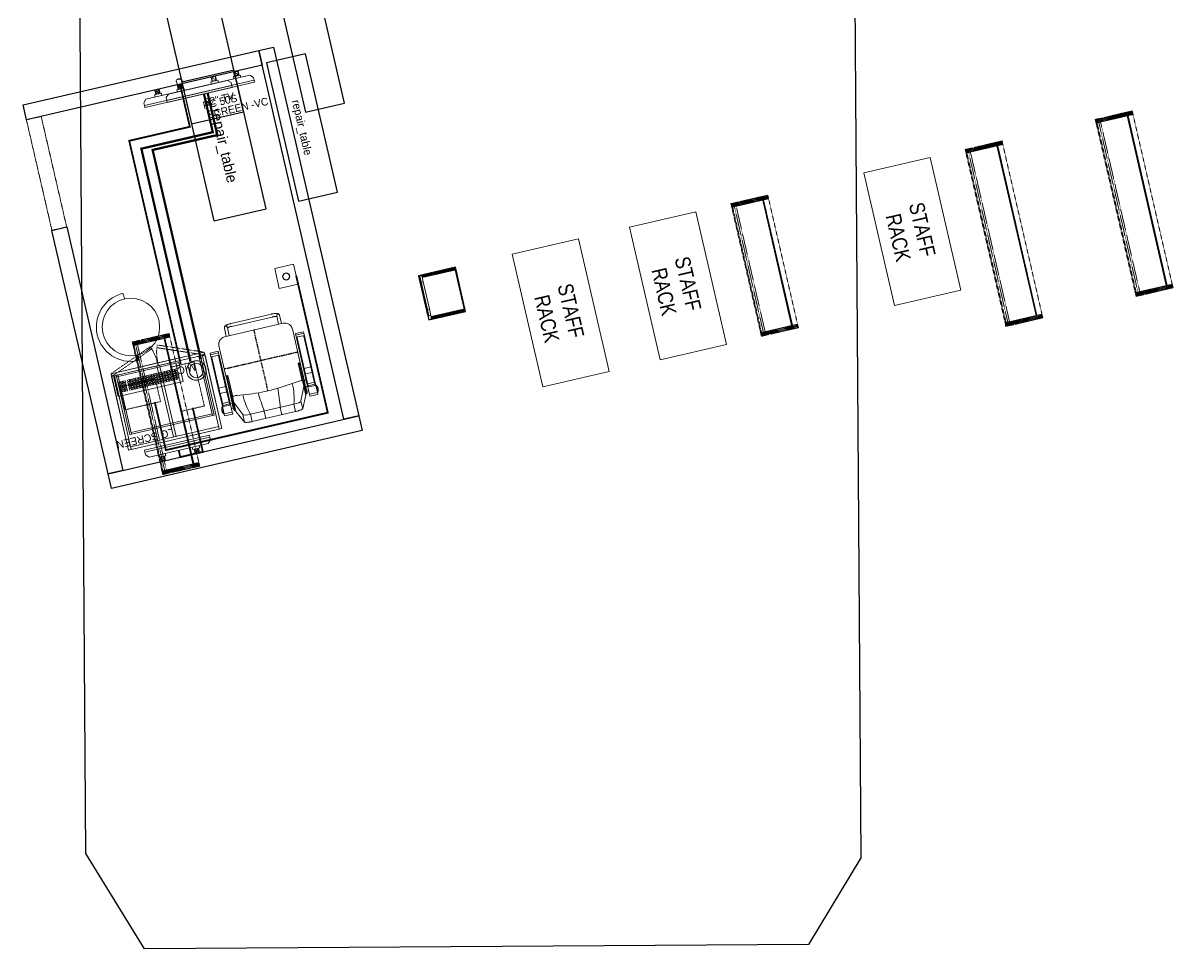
# Model space of a CAD drawing. Header units: metres. Extents: x -9294 to 239, y -6018 to 12194.
# Drawn here: x -7362 to 239, y -6018 to 99 of the extents above; entities that cross this region are included whole.
import ezdxf
from ezdxf.enums import TextEntityAlignment as Align

# ---------------------------------------------------------------- set-up
doc = ezdxf.new("R2010")
doc.units = ezdxf.units.M
for name, pattern in [('a_p6_plan_L18$0$HIDDEN', [0.375, 0.25, -0.125]), ('ACAD_ISO03W100', [30, 12, -18]), ('HIDDEN', [9.525, 6.35, -3.175])]:
    doc.linetypes.add(name, pattern=pattern)
for name, color, linetype in [('FixtureLabels', 2, 'Continuous'), ('Fixtures', 3, 'Continuous'), ('FloorPlan', 1, 'Continuous')]:
    doc.layers.add(name, color=color, linetype=linetype)
for name, color, linetype, lineweight in [('I-LK CURTAIN', 5, 'a_p6_plan_L18$0$HIDDEN', 9), ('I-LK EQPMT', 3, 'Continuous', 18), ('I-LK FF&E', 1, 'Continuous', 9), ('I-LK FURNITURE', 13, 'Continuous', 9), ('I-LK IT', 3, 'Continuous', 18), ('I-LK PARTITION', 21, 'Continuous', 25), ('I-LK TEXT', 31, 'Continuous', 5), ('LN-ELEVATION-1', 81, 'Continuous', 13), ('LN-ELEVATION-2', 103, 'Continuous', 20), ('LN-ELEVATION-3', 125, 'a_p6_plan_L18$0$HIDDEN', 18), ('LN-ELEVATION-4', 145, 'Continuous', 13), ('LN-HATCH', 251, 'Continuous', 0)]:
    doc.layers.add(name, color=color, linetype=linetype, lineweight=lineweight)
doc.styles.add('LK TXT', font='Arial Narrow.ttf')
pattern_1 = [(45, (4208834.247, 1706614.74), (-4.4901280605, 4.4901280605), [])]
pattern_2 = [(45, (4209134.247, 1706614.74), (-4.4901280605, 4.4901280605), [])]

# ---------------------------------------------------------------- blocks, each defined once
blk = doc.blocks.new('clinic screen')
at = {"layer": 'I-LK EQPMT', "ltscale": 12}
for p, q in [((-220, -19.4), (-200.6, 0)), ((200.6, 0), (-200.6, 0)), ((-138.5, 0), (-138.5, 15.5)), ((-138.5, 15.5), (-92, 15.5)), ((-92, 15.5), (-92, 0)), ((92, 15.5), (92, 0)), ((92, 15.5), (138.5, 15.5)), ((138.5, 0), (138.5, 15.5)), ((220, -19.4), (200.6, 0)), ((-220, -38.8), (-220, -19.4)), ((220, -38.8), (220, -19.4))]:
    blk.add_line(p, q, dxfattribs=at)
at = {"layer": 'I-LK EQPMT'}
for p, q in [((-103.1, 42.9), (-127.4, 18.6)), ((-127.4, 42.9), (-103.1, 18.6)), ((102.7, 42.9), (127, 18.6))]:
    blk.add_line(p, q, dxfattribs=at)
for points in [[(-130.4, 15.5), (-100.1, 15.5), (-100.1, 45.9), (-130.4, 45.9)], [(-127.4, 18.6), (-103.1, 18.6), (-103.1, 42.9), (-127.4, 42.9)], [(130, 15.5), (99.7, 15.5), (99.7, 45.9), (130, 45.9)], [(127, 18.6), (102.7, 18.6), (102.7, 42.9), (127, 42.9)]]:
    blk.add_lwpolyline(points, close=True, dxfattribs=at)
at = {"layer": 'I-LK EQPMT', "ltscale": 12}
blk.add_lwpolyline([(-220, -51.7), (-220, -38.8), (220, -38.8), (220, -51.7)], close=True, dxfattribs=at)
at = {"layer": 'I-LK EQPMT', "ltscale": 12, "insert": (5.2, -100.4), "char_height": 50, "attachment_point": 1}
blk.add_mtext_dynamic_manual_height_columns('LG SCREEN', width=466.48, gutter_width=12.5, heights=[0], dxfattribs=at)
blk = doc.blocks.new('a$c18799085')
at = {"layer": 'I-LK EQPMT'}
for p, q in [((116.9, 152.6), (92.6, 128.3)), ((92.6, 152.6), (116.9, 128.3)), ((627.7, 152.6), (652, 128.3))]:
    blk.add_line(p, q, dxfattribs=at)
at = {"layer": 'I-LK EQPMT', "ltscale": 12}
for p, q in [((0, 90.3), (19.4, 109.7)), ((0, 70.9), (0, 90.3)), ((725.6, 109.7), (19.4, 109.7)), ((81.5, 109.7), (81.5, 125.2)), ((81.5, 125.2), (128, 125.2)), ((128, 125.2), (128, 109.7)), ((617, 125.2), (617, 109.7)), ((617, 125.2), (663.5, 125.2)), ((663.5, 109.7), (663.5, 125.2)), ((745, 90.3), (725.6, 109.7)), ((745, 70.9), (745, 90.3))]:
    blk.add_line(p, q, dxfattribs=at)
at = {"layer": 'I-LK EQPMT'}
for points in [[(89.6, 125.2), (119.9, 125.2), (119.9, 155.6), (89.6, 155.6)], [(92.6, 128.3), (116.9, 128.3), (116.9, 152.6), (92.6, 152.6)], [(655, 125.2), (624.7, 125.2), (624.7, 155.6), (655, 155.6)], [(652, 128.3), (627.7, 128.3), (627.7, 152.6), (652, 152.6)]]:
    blk.add_lwpolyline(points, close=True, dxfattribs=at)
at = {"layer": 'I-LK EQPMT', "ltscale": 12}
blk.add_lwpolyline([(0, 58), (0, 70.9), (745, 70.9), (745, 58)], close=True, dxfattribs=at)
at = {"layer": 'I-LK TEXT', "color": 0, "ltscale": 2, "insert": (391.2, 25.6), "char_height": 50, "attachment_point": 1}
blk.add_mtext_dynamic_manual_height_columns('32" TV SCREEN -VC', width=466.48, gutter_width=12.5, heights=[0], dxfattribs=at)
blk = doc.blocks.new('clinic pc50s')
at = {"layer": 'I-LK EQPMT'}
for p, q in [((124.9, 168.9), (100.6, 144.6)), ((100.6, 168.9), (124.9, 144.6)), ((330.7, 168.9), (355, 144.6))]:
    blk.add_line(p, q, dxfattribs=at)
at = {"layer": 'I-LK EQPMT', "ltscale": 12}
for p, q in [((8, 106.6), (27.5, 126)), ((8, 87.2), (8, 106.6)), ((428.6, 126), (27.5, 126)), ((89.5, 126), (89.5, 141.6)), ((89.5, 141.6), (136.1, 141.6)), ((136.1, 141.6), (136.1, 126)), ((320, 141.6), (320, 126)), ((320, 141.6), (366.6, 141.6)), ((366.6, 126), (366.6, 141.6)), ((448, 106.6), (428.6, 126)), ((448, 87.2), (448, 106.6))]:
    blk.add_line(p, q, dxfattribs=at)
at = {"layer": 'I-LK EQPMT'}
for points in [[(97.6, 141.6), (128, 141.6), (128, 171.9), (97.6, 171.9)], [(100.6, 144.6), (124.9, 144.6), (124.9, 168.9), (100.6, 168.9)], [(358.1, 141.6), (327.7, 141.6), (327.7, 171.9), (358.1, 171.9)], [(355, 144.6), (330.7, 144.6), (330.7, 168.9), (355, 168.9)]]:
    blk.add_lwpolyline(points, close=True, dxfattribs=at)
at = {"layer": 'I-LK EQPMT', "ltscale": 12}
blk.add_lwpolyline([(8, 74.3), (8, 87.2), (448, 87.2), (448, 74.3)], close=True, dxfattribs=at)
at = {"layer": 'I-LK EQPMT', "ltscale": 12, "insert": (233.2, 25.6), "char_height": 50, "attachment_point": 1}
blk.add_mtext_dynamic_manual_height_columns('PC 50S', width=466.48, gutter_width=12.5, heights=[0], dxfattribs=at)
blk = doc.blocks.new('*u12')
at = {"layer": 'I-LK EQPMT', "ltscale": 12}
blk.add_lwpolyline([(6, 4.9), (-6, 4.9), (-6, -4.9), (6, -4.9)], close=True, dxfattribs=at)
blk = doc.blocks.new('*u13')
at = {"color": 0, "linetype": 'ByBlock', "lineweight": -2, "transparency": 16777216}
for p in [(0, 0), (18, 0), (35.9, 0), (53.9, 0), (71.8, 0), (89.8, 0), (107.8, 0), (125.7, 0), (143.7, 0), (161.6, 0), (179.6, 0), (197.6, 0), (215.5, 0), (233.5, 0), (251.4, 0), (269.4, 0), (287.4, 0), (305.3, 0), (323.3, 0), (0, -14.7), (0, -29.5), (0, -44.2), (0, -59), (18, -14.7), (18, -29.5), (18, -44.2), (18, -59), (35.9, -14.7), (35.9, -29.5), (35.9, -44.2), (35.9, -59), (53.9, -14.7), (53.9, -29.5), (53.9, -44.2), (53.9, -59), (71.8, -14.7), (71.8, -29.5), (71.8, -44.2), (71.8, -59), (89.8, -14.7), (89.8, -29.5), (89.8, -44.2), (89.8, -59), (107.8, -14.7), (107.8, -29.5), (107.8, -44.2), (107.8, -59), (125.7, -14.7), (125.7, -29.5), (125.7, -44.2), (125.7, -59), (143.7, -14.7), (143.7, -29.5), (143.7, -44.2), (143.7, -59), (161.6, -14.7), (161.6, -29.5), (161.6, -44.2), (161.6, -59), (179.6, -14.7), (179.6, -29.5), (179.6, -44.2), (179.6, -59), (197.6, -14.7), (197.6, -29.5), (197.6, -44.2), (197.6, -59), (215.5, -14.7), (215.5, -29.5), (215.5, -44.2), (215.5, -59), (233.5, -14.7), (233.5, -29.5), (233.5, -44.2), (233.5, -59), (251.4, -14.7), (251.4, -29.5), (251.4, -44.2), (251.4, -59), (269.4, -14.7), (269.4, -29.5), (269.4, -44.2), (269.4, -59), (287.4, -14.7), (287.4, -29.5), (287.4, -44.2), (287.4, -59), (305.3, -14.7), (305.3, -29.5), (305.3, -44.2), (305.3, -59), (323.3, -14.7), (323.3, -29.5), (323.3, -44.2), (323.3, -59)]:
    blk.add_blockref('*U12', p, dxfattribs=at)
blk = doc.blocks.new('*u10')
at = {"layer": 'I-LK EQPMT', "ltscale": 12}
blk.add_lwpolyline([(6, 4.9), (-6, 4.9), (-6, -4.9), (6, -4.9)], close=True, dxfattribs=at)
blk = doc.blocks.new('*u11')
at = {"color": 0, "linetype": 'ByBlock', "lineweight": -2, "transparency": 16777216}
for p in [(0, 0), (18, 0), (35.9, 0), (0, -14.7), (0, -29.5), (0, -44.2), (0, -59), (18, -14.7), (18, -29.5), (18, -44.2), (18, -59), (35.9, -14.7), (35.9, -29.5), (35.9, -44.2), (35.9, -59)]:
    blk.add_blockref('*U10', p, dxfattribs=at)
blk = doc.blocks.new('it keyboard')
at = {"ltscale": 12}
blk.add_lwpolyline([(8, 0), (8, 129.1), (448, 129.1), (448, 0)], close=True, dxfattribs=at)
for name, p in [('*U13', (35.2, 101.6)), ('*U11', (386.6, 101.6))]:
    blk.add_blockref(name, p)
blk = doc.blocks.new('it mic')
at = {"layer": 'I-LK EQPMT', "ltscale": 12}
for radius in [64.5, 47.4]:
    blk.add_circle((234.5, 64.5), radius, dxfattribs=at)
at = {"layer": 'I-LK EQPMT', "ltscale": 12, "insert": (233.2, 64.5), "char_height": 50, "attachment_point": 1}
blk.add_mtext_dynamic_manual_height_columns('MIC', width=466.48, gutter_width=12.5, heights=[0], dxfattribs=at)
blk = doc.blocks.new('clinic chair')
at = {"layer": 'Defpoints', "linetype": 'HIDDEN'}
for p, q in [((0, 205.7), (0, -205.7)), ((-249, 0), (249, 0))]:
    blk.add_line(p, q, dxfattribs=at)
at = {"layer": 'I-LK FURNITURE'}
for points in [[(-147.2, 331.1), (-147.2, 380.6), (-151.5, 380.5), (-155.9, 380.4), (-160.1, 380.3), (-164.3, 380.1), (-168.3, 379.8), (-172.2, 379.4), (-175.9, 379), (-179.3, 378.5), (-182.5, 378), (-185.5, 377.5), (-188.1, 376.9), (-190.5, 376.2), (-192.5, 375.6), (-194.2, 374.9), (-195.5, 374.1), (-196.4, 373.4), (-197, 372.7), (-197, 322.4)], [(-147.2, 380.6), (147.2, 380.6)], [(-54.8, 331.1), (-54.8, 380.6)], [(54.8, 331.1), (54.8, 380.6)], [(197, 322.4), (197, 372.7), (196.5, 373.4), (195.5, 374.1), (194.2, 374.9), (192.5, 375.6), (190.5, 376.2), (188.2, 376.9), (185.5, 377.5), (182.6, 378), (179.4, 378.5), (175.9, 379), (172.2, 379.4), (168.4, 379.8), (164.3, 380.1), (160.2, 380.3), (155.9, 380.4), (151.6, 380.5), (147.2, 380.6), (147.2, 331.1)], [(-237.8, 231.2), (-197, 322.4)], [(147.2, 331.1), (-147.2, 331.1)], [(197, 322.4), (237.8, 231.2)], [(197, 321.2), (197, 321.7), (197, 321.9)], [(-316.5, 290.7), (-318.5, 290.7), (-318.8, 290.3), (-319.1, 289.9), (-319.3, 289.4), (-319.9, 288.6), (-320.1, 288.1), (-320.4, 287.7), (-320.9, 286.8), (-321.2, 286.4), (-321.4, 285.9), (-321.6, 285.5), (-321.8, 285), (-322.3, 284.1), (-322.5, 283.6), (-322.7, 283.2), (-322.9, 282.7), (-323.1, 282.2), (-323.3, 281.8), (-323.5, 281.3), (-323.8, 280.4), (-324, 279.9), (-324.1, 279.4), (-324.5, 278.4), (-324.6, 277.9), (-324.7, 277.5), (-324.9, 277), (-325, 276.5), (-325.2, 275.5), (-325.5, 274.5), (-325.6, 274), (-325.7, 273.5), (-325.9, 272), (-326.1, 270.5), (-326.1, 270), (-326.2, 269.5), (-326.2, 269), (-326.3, 268.5), (-326.3, 268), (-326.3, 267.5), (-326.3, 267), (-326.3, 266.5), (-326.4, 266), (-326.4, 265.4), (-326.3, 264.9), (-326.3, 264.4), (-326.3, 263.9), (-326.3, 262.9), (-326.2, 262.4), (-326.2, 261.9), (-326.1, 261.4), (-326.1, 260.9), (-325.9, 259.4), (-325.8, 258.9), (-325.7, 258.4), (-325.7, 257.9), (-325.6, 257.4), (-325.5, 256.9), (-325.4, 256.4), (-325.2, 255.9), (-325, 254.9), (-324.9, 254.4), (-324.7, 253.9), (-324.6, 253.4), (-324.5, 253), (-324, 251.5), (-323.8, 251), (-323.6, 250.5), (-323.5, 250.1), (-323.3, 249.6), (-323.1, 249.1), (-322.9, 248.7), (-322.7, 248.2), (-322.5, 247.7), (-322.3, 247.3), (-321.8, 246.4), (-321.6, 245.9), (-321.4, 245.5), (-321.2, 245), (-320.7, 244.1), (-320.4, 243.7), (-320.1, 243.2), (-319.9, 242.8), (-319.3, 242), (-319.1, 241.5), (-318.8, 241.1), (-318.5, 240.7), (-316.5, 240.7)], [(-318.5, 240.7), (-318.5, 290.7)], [(-261.5, 290.2), (-261.5, 303.2), (-316.5, 303.2), (-316.5, 290.2), (-261.5, 290.2), (-261.5, 187)], [(-316.5, 290.2), (-316.5, 187)], [(-266.5, 187), (-266.5, 241.7), (-311.5, 241.7), (-311.5, 187)], [(-266.5, 233.8), (-311.5, 233.8)], [(-248.5, 265.7), (-249.5, 266.7), (-261.5, 266.7)], [(-261.5, 234.7), (-249.5, 234.7), (-248.5, 235.7)], [(-249.5, 234.7), (-249.5, 266.7)], [(-238, 277.2), (-242, 277.2), (-242, 283.1), (-242.2, 283.1), (-242.6, 283.1), (-242.8, 283), (-243, 283), (-243.1, 283), (-243.3, 283), (-243.5, 282.9), (-243.7, 282.9), (-244.1, 282.8), (-244.2, 282.7), (-244.4, 282.6), (-244.8, 282.5), (-244.9, 282.4), (-245.1, 282.3), (-245.3, 282.2), (-245.6, 282), (-245.8, 281.9), (-245.9, 281.8), (-246.1, 281.7), (-246.2, 281.5), (-246.4, 281.4), (-246.5, 281.3), (-246.6, 281.2), (-246.8, 281), (-246.9, 280.9), (-247, 280.7), (-247.1, 280.6), (-247.4, 280.3), (-247.5, 280.1), (-247.6, 280), (-247.7, 279.8), (-247.8, 279.6), (-247.9, 279.3), (-248.1, 278.9), (-248.2, 278.6), (-248.3, 278.4), (-248.3, 278.2), (-248.4, 278), (-248.4, 277.8), (-248.4, 277.6), (-248.4, 277.4), (-248.5, 277.3), (-248.5, 277.1), (-248.5, 276.9), (-248.5, 276.7)], [(-242.5, 257.7), (-242.5, 276.7), (-248.5, 276.7), (-248.5, 257.7)], [(-248.5, 215.4), (-248.5, 209.6), (-242.5, 209.6), (-242.5, 215.4), (-248.5, 215.4), (-248.5, 235.9)], [(-242.5, 249.3), (-242.5, 249.4), (-242.4, 249.6), (-242.2, 249.6), (-242, 249.6), (-242, 277.2), (-242.1, 277.2), (-242.1, 277.2), (-242.2, 277.1), (-242.2, 277.1), (-242.3, 277.1), (-242.3, 277), (-242.4, 277), (-242.4, 277), (-242.5, 276.9), (-242.5, 276.8), (-242.5, 276.8), (-242.5, 276.7), (-242.5, 276.7)], [(-238, 201.8), (-238.2, 201.6), (-238.4, 201.5), (-238.6, 201.3), (-238.8, 201.1), (-238.9, 200.9), (-239.1, 200.8), (-239.3, 200.6), (-239.5, 200.4), (-239.7, 200.2), (-239.8, 200), (-240, 199.8), (-240.2, 199.6), (-240.3, 199.4), (-240.5, 199.2), (-240.6, 199), (-240.9, 198.6), (-241.1, 198.1), (-241.2, 197.9), (-241.4, 197.7), (-241.5, 197.4), (-241.6, 197.2), (-241.7, 197), (-241.8, 196.7), (-241.9, 196.5), (-241.9, 196.2), (-242, 196), (-242.1, 195.8), (-242.2, 195.5), (-242.2, 195.3), (-242.3, 195), (-242.3, 194.8), (-242.4, 194.5), (-242.4, 194), (-242.5, 193.7), (-242.5, 193.2), (-242.5, 232.1), (-242.2, 236.1), (-241.2, 240.1), (-239.5, 243.8), (-238, 246)], [(-242.5, 235.9), (-242.5, 215.4)], [(-238, 283.1), (-242, 283.1)], [(-242, 249.6), (-240.7, 249.6), (-239.3, 249.6), (-238, 249.5)], [(-238, 230.2), (-238, 230.4), (-238, 290.9), (-238, 291), (-238, 291.1), (-237.9, 291.2), (-237.9, 291.3), (-237.9, 291.4), (-237.9, 291.5), (-237.8, 291.6), (-237.8, 291.7)], [(238, 246.1), (238.5, 245.4), (240.2, 242.4), (241.5, 239.1), (242.2, 235.6), (242.5, 232.1), (242.5, 193.2), (242.5, 84), (242.2, 81.9), (241.2, 79.8), (239.7, 77.4), (237.7, 75), (236, 73.4), (236, 73.4), (236.4, 73.5), (238.1, 74), (240.7, 74.9), (242.8, 75.7), (244.4, 76.5), (245.5, 77.3), (245.3, 77.5), (245.1, 77.6), (244.8, 77.9), (244.5, 78.3), (244.4, 78.5), (244.2, 78.7), (244.1, 78.8), (243.9, 79.2), (243.8, 79.4), (243.6, 79.6), (243.5, 79.8), (243.4, 80), (243.3, 80.2), (243.2, 80.4), (243.1, 80.7), (243.1, 80.9), (243, 81.1), (242.9, 81.3), (242.8, 81.7), (242.7, 82), (242.7, 82.2), (242.6, 82.4), (242.6, 82.6), (242.6, 82.9), (242.5, 83.1), (242.5, 83.5), (242.5, 83.8), (242.5, 84)], [(238, 230.2), (238, 230.4), (238, 290.9), (238, 291), (238, 291.1), (238, 291.2), (238, 291.3), (237.9, 291.4), (237.9, 291.5), (237.9, 291.6), (237.8, 291.7)], [(248.5, 276.7), (248.5, 277.3), (248.4, 277.4), (248.4, 277.6), (248.4, 277.8), (248.4, 278), (248.3, 278.2), (248.1, 278.7), (248.1, 278.9), (247.9, 279.3), (247.9, 279.4), (247.8, 279.6), (247.7, 279.8), (247.6, 280), (247.5, 280.1), (247.4, 280.3), (247.1, 280.6), (247, 280.7), (246.9, 280.9), (246.8, 281), (246.6, 281.2), (246.5, 281.3), (246.1, 281.7), (245.9, 281.8), (245.8, 281.9), (245.6, 282), (245.3, 282.2), (245.1, 282.3), (244.9, 282.4), (244.8, 282.5), (244.4, 282.6), (244.2, 282.7), (244.1, 282.8), (243.9, 282.8), (243.7, 282.9), (243.5, 282.9), (243.3, 283), (243.1, 283), (242.9, 283), (242.8, 283), (242.6, 283.1), (242.2, 283.1), (242, 283.1), (242, 277.2), (238, 277.2)], [(242, 283.1), (238, 283.1)], [(238, 249.5), (239.3, 249.6), (242, 249.6)], [(242.5, 249.3), (242.4, 249.5), (242.4, 249.5), (242.4, 249.5), (242.4, 249.5), (242.2, 249.6), (242, 249.6), (242, 277.2), (242.1, 277.2), (242.1, 277.2), (242.2, 277.1), (242.2, 277.1), (242.3, 277.1), (242.3, 277), (242.4, 277), (242.4, 277), (242.5, 276.9), (242.5, 276.8), (242.5, 276.8), (242.5, 276.7), (242.5, 276.7)], [(242.5, 257.7), (242.5, 276.7), (248.5, 276.7), (248.5, 257.7)], [(242.5, 214.3), (242.5, 209.8), (248.5, 209.8), (248.5, 214.3), (242.5, 214.3), (242.5, 235.9)], [(261.5, 266.9), (249.5, 266.9), (248.5, 265.9)], [(248.5, 235.9), (249.5, 234.9), (261.5, 234.9)], [(248.5, 214.3), (248.5, 235.9)], [(249.5, 266.9), (249.5, 234.9)], [(316.5, 290.4), (316.5, 303.4), (261.5, 303.4), (261.5, 290.4), (316.5, 290.4), (316.5, 187.2)], [(261.5, 290.4), (261.5, 187.2)], [(311.5, 187.2), (311.5, 241.8), (266.5, 241.8), (266.5, 187.2)], [(311.5, 234), (266.5, 234)], [(316.5, 240.9), (318.5, 240.9), (318.8, 241.3), (319.1, 241.7), (319.6, 242.6), (320.1, 243.4), (320.7, 244.3), (320.9, 244.8), (321.2, 245.2), (321.4, 245.6), (321.6, 246.1), (321.8, 246.5), (322.1, 247), (322.3, 247.5), (322.5, 247.9), (322.7, 248.4), (322.9, 248.9), (323.1, 249.3), (323.3, 249.8), (323.5, 250.3), (323.8, 251.2), (324, 251.7), (324.1, 252.2), (324.5, 253.1), (324.6, 253.6), (324.9, 254.6), (325, 255.1), (325.2, 256.1), (325.4, 256.6), (325.5, 257.1), (325.6, 257.6), (325.7, 258.1), (325.7, 258.6), (325.8, 259.1), (326, 260.1), (326.1, 261.1), (326.1, 261.6), (326.2, 262.1), (326.3, 263.1), (326.3, 263.6), (326.3, 264.1), (326.3, 264.6), (326.3, 265.1), (326.4, 265.6), (326.4, 266.1), (326.3, 266.6), (326.3, 267.1), (326.3, 267.7), (326.3, 268.2), (326.3, 268.7), (326.2, 269.7), (326.1, 270.2), (326.1, 270.7), (326, 271.7), (325.8, 272.7), (325.7, 273.2), (325.7, 273.7), (325.5, 274.7), (325.4, 275.2), (325.2, 275.7), (325, 276.7), (324.9, 277.2), (324.7, 277.6), (324.6, 278.1), (324.5, 278.6), (324.1, 279.6), (324, 280.1), (323.8, 280.6), (323.5, 281.5), (323.3, 282), (322.9, 282.9), (322.7, 283.4), (322.3, 284.3), (321.8, 285.2), (321.6, 285.7), (321.4, 286.1), (321.2, 286.6), (320.9, 287), (320.7, 287.5), (320.1, 288.3), (319.9, 288.8), (319.6, 289.2), (319.3, 289.6), (319.1, 290), (318.8, 290.5), (318.5, 290.9), (316.5, 290.9)], [(318.5, 290.9), (318.5, 240.9)], [(-316.5, 155.2), (-316.5, 187), (-311.5, 187), (-311.5, 155.2)], [(-316.5, -111.8), (-316.5, 155.2), (-311.5, 155.2), (-311.5, -91.8), (-311.5, -92), (-311.5, -92.1), (-311.5, -92.3), (-311.5, -92.5), (-311.4, -92.7), (-311.4, -93), (-311.3, -93.2), (-311.3, -93.3), (-311.2, -93.6), (-311.1, -93.8), (-311, -93.9), (-310.9, -94.1), (-310.9, -94.3), (-310.6, -94.7), (-310.5, -94.8), (-310.4, -95), (-310.3, -95.1), (-310.1, -95.2), (-309.9, -95.5), (-309.8, -95.6), (-309.7, -95.7), (-309.2, -96), (-309.1, -96.1), (-309, -96.2), (-308.8, -96.2), (-308.5, -96.4), (-308.2, -96.5), (-308, -96.6), (-307.7, -96.7), (-307.5, -96.7), (-307.3, -96.7), (-307.2, -96.8), (-307, -96.8), (-306.8, -96.8), (-306.7, -96.8), (-306.5, -96.8), (-271.5, -96.8), (-271.3, -96.8), (-271.2, -96.8), (-271, -96.8), (-270.8, -96.8), (-270.5, -96.7), (-270.3, -96.7), (-270, -96.6), (-269.8, -96.5), (-269.7, -96.5), (-269.5, -96.4), (-269.2, -96.2), (-269.1, -96.2), (-268.9, -96.1), (-268.8, -96), (-268.6, -95.9), (-268.3, -95.7), (-268.2, -95.6), (-268.1, -95.5), (-267.8, -95.2), (-267.7, -95.1), (-267.6, -95), (-267.5, -94.8), (-267.4, -94.7), (-267.3, -94.5), (-267.2, -94.4), (-267.1, -94.1), (-267, -93.9), (-266.9, -93.6), (-266.8, -93.5), (-266.7, -93.3), (-266.7, -93.2), (-266.6, -93), (-266.6, -92.7), (-266.5, -92.5), (-266.5, -92.3), (-266.5, -92), (-266.5, -91.8), (-266.5, 155.2), (-261.5, 155.2), (-261.5, -111.8)], [(-266.5, 219.8), (-311.5, 219.8)], [(-266.5, 152.7), (-311.5, 152.7)], [(-266.5, 155.2), (-266.5, 187), (-261.5, 187), (-261.5, 155.2)], [(-248.5, 209.6), (-248.5, 149.4)], [(-242.5, 222.6), (-242.4, 223), (-242.4, 223.1), (-242.4, 223.1), (-242.4, 223.1), (-242.2, 223.4), (-242, 223.6)], [(-242.5, 209.6), (-242.5, 149.4)], [(-236, 193.5), (-236.5, 193.5), (-237.1, 193.5), (-238.2, 193.5), (-238.7, 193.5), (-239.2, 193.5), (-239.8, 193.4), (-240.3, 193.4), (-241.4, 193.3), (-242, 193.3), (-242.5, 193.2), (-242.5, 59), (-242.2, 57), (-241.2, 54.8), (-239.8, 52.5), (-237.7, 50), (-236, 48.4), (-236, 193.4)], [(-238, 199.5), (-238, 199.4), (-238, 199.1), (-238, 198.6), (-237.9, 198.4), (-237.9, 197.9), (-237.8, 197.7), (-237.7, 197.2), (-237.7, 197), (-237.6, 196.7), (-237.6, 196.5), (-237.5, 196.3), (-237.4, 196), (-237.3, 195.8), (-237.2, 195.6), (-237.1, 195.4), (-237, 195.1), (-236.9, 194.9), (-236.8, 194.7), (-236.5, 194.1), (-236.3, 193.9), (-236.2, 193.7), (-236.1, 193.5), (-235.8, 193.1), (-235.5, 192.7), (-235.3, 192.6), (-235.1, 192.4), (-235, 192.2), (-234.8, 192), (-234.6, 191.9), (-234.2, 191.6), (-233.9, 191.3), (-233.5, 191), (-233.3, 190.9), (-233, 190.7), (-232.6, 190.5), (-232.4, 190.4), (-232, 190.2), (-231.7, 190.1), (-231.5, 190), (-231.1, 189.8), (-230.8, 189.8), (-230.6, 189.7), (-230.4, 189.7), (-230.1, 189.6), (-229.9, 189.5), (-229.7, 189.5), (-229.4, 189.5), (-228.9, 189.4), (-228.7, 189.4), (-228.5, 189.4), (-228.2, 189.4), (-228, 189.4), (-214.9, 189.4)], [(-214.9, 189.4), (-208.1, 190.4), (-187.4, 193.3), (-166.6, 195.9), (-145.8, 198.2), (-125, 200.2), (-104.2, 201.9), (-83.3, 203.3), (-62.4, 204.4), (-41.5, 205.2), (-20.6, 205.7), (0.3, 205.8), (21.2, 205.6), (42.1, 205.2), (63, 204.4), (83.9, 203.3), (104.8, 201.9), (125.6, 200.2), (146.5, 198.2), (167.2, 195.8), (188, 193.2), (208.7, 190.3), (214.9, 189.4)], [(214.9, 189.4), (228, 189.4), (228.3, 189.4), (228.5, 189.4), (228.7, 189.4), (229, 189.4), (229.5, 189.5), (229.7, 189.5), (229.9, 189.5), (230.6, 189.7), (230.9, 189.8), (231.1, 189.8), (231.3, 189.9), (231.6, 190), (231.8, 190.1), (232, 190.2), (232.2, 190.3), (232.4, 190.4), (232.7, 190.5), (233.1, 190.7), (233.3, 190.9), (233.5, 191), (233.9, 191.3), (234.3, 191.6), (234.6, 191.9), (234.8, 192), (235, 192.2), (235.2, 192.4), (235.3, 192.6), (235.5, 192.7), (235.8, 193.1), (236.1, 193.5), (236.4, 193.9), (236.5, 194.1), (236.6, 194.3), (236.9, 194.7), (237, 194.9), (237.1, 195.1), (237.2, 195.4), (237.3, 195.6), (237.4, 195.8), (237.5, 196), (237.5, 196.3), (237.6, 196.5), (237.7, 196.7), (237.8, 197.4), (237.9, 197.7), (237.9, 197.9), (238, 198.4), (238, 198.6), (238, 198.9), (238, 199.1), (238, 199.4), (238, 199.5)], [(242, 223.7), (242.2, 223.4), (242.4, 223.2), (242.5, 223), (242.5, 222.7)], [(242.5, 149.5), (242.5, 209.8)], [(248.5, 149.5), (248.5, 209.8)], [(261.5, 194), (248.5, 194)], [(261.5, 155.4), (261.5, 187.2), (266.5, 187.2), (266.5, 155.4)], [(316.5, 155.4), (316.5, -111.6), (261.5, -111.6), (261.5, -121.6), (316.5, -121.6), (316.5, -111.6)], [(261.5, -111.6), (261.5, 155.4), (266.5, 155.4), (266.5, -91.6), (266.5, -91.8), (266.5, -91.9), (266.5, -92.1), (266.5, -92.3), (266.6, -92.5), (266.6, -92.6), (266.6, -92.8), (266.7, -93.1), (266.8, -93.3), (266.8, -93.4), (266.9, -93.6), (267, -93.8), (267.1, -93.9), (267.1, -94.1), (267.2, -94.2), (267.3, -94.4), (267.4, -94.5), (267.5, -94.6), (267.6, -94.8), (267.7, -94.9), (267.8, -95), (268.1, -95.3), (268.2, -95.4), (268.3, -95.5), (268.6, -95.7), (268.8, -95.8), (268.9, -95.9), (269, -96), (269.4, -96.1), (269.8, -96.3), (270, -96.4), (270.3, -96.5), (270.5, -96.5), (270.6, -96.5), (270.8, -96.6), (271, -96.6), (271.2, -96.6), (271.5, -96.6), (306.5, -96.6), (306.7, -96.6), (306.8, -96.6), (307, -96.6), (307.2, -96.6), (307.3, -96.5), (307.5, -96.5), (307.7, -96.5), (308, -96.4), (308.2, -96.3), (308.3, -96.3), (308.6, -96.1), (308.8, -96), (308.9, -96), (309.1, -95.9), (309.2, -95.8), (309.4, -95.7), (309.7, -95.5), (309.8, -95.4), (309.9, -95.3), (310.1, -95), (310.3, -94.9), (310.4, -94.8), (310.6, -94.5), (310.7, -94.4), (310.8, -94.2), (310.9, -94.1), (310.9, -93.9), (311, -93.8), (311.1, -93.4), (311.2, -93.3), (311.3, -93.1), (311.4, -92.8), (311.4, -92.6), (311.4, -92.5), (311.5, -92.3), (311.5, -92.1), (311.5, -91.9), (311.5, -91.8), (311.5, -91.6), (311.5, 155.4)], [(311.5, 220), (266.5, 220)], [(311.5, 152.9), (266.5, 152.9)], [(-266.5, 115.3), (-311.5, 115.3)], [(-248.5, 50.7), (-248.5, 52.8), (-248.5, 149.4), (-242.5, 149.4), (-242.5, 61.3)], [(248.5, 75.6), (248.5, 149.5), (242.5, 149.5), (242.5, 83.8)], [(246.5, 78.1), (246.2, 77.9), (245.5, 77.3)], [(311.5, 115.5), (266.5, 115.5)], [(-249, -155.7), (-249, 48.3), (-249, 48.5), (-249, 48.6), (-249, 48.8), (-249, 49), (-248.9, 49.2), (-248.9, 49.4), (-248.9, 49.6), (-248.8, 49.8), (-248.8, 49.9), (-248.7, 50.1), (-248.6, 50.5), (-248.4, 50.8), (-248.4, 51), (-248.3, 51.1), (-248.2, 51.3), (-248, 51.6), (-247.9, 51.8), (-247.8, 51.9), (-247.6, 52.1), (-247.5, 52.2), (-247.3, 52.5), (-247.1, 52.6), (-247, 52.7), (-246.9, 52.9), (-246.7, 53), (-246.6, 53.1), (-246.3, 52.9), (-245.5, 52.3)], [(-248.5, 52.8), (-246.9, 52.8)], [(-246.6, 53.1), (-246.2, 53.4), (-245.8, 53.7), (-245.5, 54), (-245.1, 54.4), (-245, 54.6), (-244.7, 54.9), (-244.5, 55.1), (-244.4, 55.3), (-244.2, 55.5), (-244.1, 55.7), (-244, 55.9), (-243.9, 56.1), (-243.6, 56.5), (-243.5, 56.8), (-243.4, 57), (-243.3, 57.2), (-243.2, 57.4), (-243.1, 57.9), (-242.9, 58.3), (-242.8, 58.8), (-242.7, 59), (-242.7, 59.2), (-242.6, 59.5), (-242.6, 59.7), (-242.6, 59.9), (-242.5, 60.2), (-242.5, 60.7), (-242.5, 60.9), (-242.5, 61.1)], [(248.5, 75.7), (248.7, 75.2), (248.7, 75), (248.8, 74.8), (248.8, 74.7), (248.9, 74.5), (249, 74), (249, 73.8), (249, 73.5), (249, 73.3), (249, -155.7)], [(-249, -155.7), (-249, -156.3), (-249, -156.8), (-249, -157.3), (-249, -157.9), (-248.9, -158.4), (-248.9, -159.5), (-248.8, -160), (-248.7, -161.1), (-248.7, -161.6), (-248.6, -162.1), (-248.5, -162.7), (-248.4, -163.7), (-248.3, -164.2), (-248.1, -165.3), (-248, -165.8), (-247.9, -166.3), (-247.7, -166.9), (-247.6, -167.4), (-247.5, -167.9), (-247.2, -168.9), (-246.9, -170), (-246.8, -170.5), (-246.4, -171.5), (-246.3, -172), (-246.1, -172.5), (-245.9, -173), (-245.7, -173.5), (-245.5, -174), (-245.3, -174.5), (-244.7, -176), (-244.5, -176.5), (-243.8, -177.9), (-243.1, -179.3), (-242.6, -180.3), (-242.3, -180.7), (-242, -181.2), (-241.7, -181.7), (-241.2, -182.6), (-240.9, -183)], [(-199, -205.7), (-199, -205.7), (-205.8, -205.3), (-212.4, -203.9), (-218.3, -201.8), (-224, -199), (-228.7, -196), (-233, -192.4), (-236.9, -188.4), (-240.9, -183), (-240.9, -183.1), (-240.9, -183.1)], [(199, -205.7), (-199, -205.7)], [(-187.5, -205.7), (-187.5, -262.7), (-187.4, -264.6), (-186.9, -266.5), (-186.2, -268.2), (-185.3, -269.8), (-184.3, -271.2), (-183, -272.5), (-181.5, -273.7), (-179.7, -274.9), (-177.6, -276.1), (-175, -277.2), (-172, -278.2), (-169, -279.1), (-165.8, -279.8), (-162.6, -280.5), (-159.2, -281), (-155.7, -281.4), (-152.2, -281.8), (-148.5, -282.1), (-144.8, -282.3), (-141.1, -282.4), (-137.5, -282.4), (137.5, -282.4), (139.5, -282.4), (143.2, -282.3), (146.9, -282.2), (150.6, -281.9), (154.2, -281.6), (157.6, -281.2), (161, -280.7), (164.3, -280.1), (167.4, -279.5), (170.3, -278.7), (173.2, -277.8), (175.9, -276.8), (178.6, -275.6), (180.7, -274.3), (182.4, -273), (183.8, -271.7), (185, -270.2), (186, -268.6), (186.8, -266.9), (187.3, -265.1), (187.5, -263.3), (187.5, -262.7), (187.5, -205.7)], [(-177.5, -272.4), (-177.3, -272.4), (-176.8, -272.4), (-176.3, -272.4), (-176.1, -272.3), (-175.8, -272.3), (-175.6, -272.3), (-175.4, -272.2), (-175.1, -272.2), (-174.9, -272.1), (-174.4, -272), (-174.2, -271.9), (-174, -271.8), (-173.8, -271.7), (-173.3, -271.6), (-173.1, -271.5), (-172.5, -271.1), (-172.3, -271), (-171.9, -270.8), (-171.5, -270.5), (-171.1, -270.2), (-170.9, -270), (-170.8, -269.9), (-170.4, -269.6), (-170.1, -269.2), (-169.9, -269), (-169.6, -268.7), (-169.5, -268.5), (-169.3, -268.3), (-169.2, -268.1), (-169.1, -267.9), (-168.9, -267.7), (-168.7, -267.3), (-168.5, -266.9), (-168.4, -266.6), (-168.3, -266.4), (-168.2, -266.2), (-168.1, -266), (-168, -265.8), (-167.9, -265.3), (-167.8, -265.1), (-167.8, -264.8), (-167.7, -264.6), (-167.7, -264.4), (-167.6, -264.1), (-167.6, -263.9), (-167.6, -263.7), (-167.5, -263), (-167.5, -262.7), (-167.5, -205.7)], [(177.5, -272.4), (177.3, -272.4), (176.8, -272.4), (176.3, -272.4), (176.1, -272.3), (175.8, -272.3), (175.6, -272.3), (175.4, -272.2), (175.1, -272.2), (174.9, -272.1), (174.4, -272), (174.2, -271.9), (174, -271.8), (173.8, -271.7), (173.3, -271.6), (173.1, -271.5), (172.9, -271.4), (172.7, -271.2), (172.5, -271.1), (172.3, -271), (171.9, -270.8), (171.7, -270.6), (171.5, -270.5), (171.3, -270.3), (171.1, -270.2), (170.9, -270), (170.8, -269.9), (170.4, -269.6), (169.9, -269), (169.8, -268.9), (169.6, -268.7), (169.5, -268.5), (169.3, -268.3), (169.2, -268.1), (169.1, -267.9), (168.9, -267.7), (168.7, -267.3), (168.5, -266.9), (168.4, -266.6), (168.3, -266.4), (168.2, -266.2), (168.1, -266), (168, -265.8), (167.9, -265.5), (167.8, -265.1), (167.8, -264.8), (167.7, -264.6), (167.7, -264.4), (167.6, -264.1), (167.6, -263.9), (167.6, -263.7), (167.5, -263), (167.5, -262.7), (167.5, -205.7)], [(249, -155.7), (249, -156.3), (249, -156.8), (249, -157.3), (248.9, -157.9), (248.9, -158.4), (248.9, -159.5), (248.8, -160), (248.8, -160.5), (248.7, -161.1), (248.7, -161.6), (248.6, -162.1), (248.5, -162.7), (248.4, -163.7), (248.3, -164.2), (248.2, -164.8), (248.1, -165.3), (248, -165.8), (247.9, -166.3), (247.7, -166.9), (247.6, -167.4), (247.5, -167.9), (247.2, -168.9), (246.9, -170), (246.8, -170.5), (246.4, -171.5), (246.3, -172), (246.1, -172.5), (245.9, -173), (245.7, -173.5), (245.5, -174), (245.3, -174.5), (245.1, -175), (244.7, -176), (244.5, -176.5), (244, -177.4), (243.8, -177.9), (243.6, -178.4), (243.1, -179.3), (242.8, -179.8), (242, -181.2), (241.7, -181.7), (241.2, -182.6), (240.9, -183), (236.9, -188.4), (233, -192.4), (228.7, -196), (224, -199), (218.3, -201.8), (212.4, -203.9), (205.8, -205.3), (199, -205.7), (199, -205.7)], [(-187.5, -262.7), (-187.5, -263.2), (-187.4, -263.7), (-187.4, -264.1), (-187.3, -264.4), (-187.3, -264.6), (-187.2, -264.8), (-187.2, -265.1), (-187.1, -265.3), (-187, -265.8), (-186.9, -266), (-186.8, -266.2), (-186.7, -266.4), (-186.6, -266.6), (-186.5, -266.9), (-186.3, -267.3), (-186.1, -267.7), (-185.9, -267.9), (-185.8, -268.1), (-185.7, -268.3), (-185.5, -268.5), (-185.4, -268.7), (-185.1, -269), (-184.9, -269.2), (-184.6, -269.6), (-184.2, -269.9), (-183.9, -270.2), (-183.7, -270.3), (-183.5, -270.5), (-183.1, -270.8), (-182.7, -271), (-182.5, -271.1), (-181.9, -271.5), (-181.7, -271.6), (-181.2, -271.7), (-181, -271.8), (-180.8, -271.9), (-180.5, -272), (-180.1, -272.1), (-179.9, -272.2), (-179.6, -272.2), (-179.4, -272.3), (-179.2, -272.3), (-178.9, -272.3), (-178.7, -272.4), (-178.2, -272.4), (-177.7, -272.4), (-177.5, -272.4)], [(167.5, -258.6), (166.8, -258.9), (165.4, -259.4), (163.6, -259.8), (161.5, -260.3), (159.2, -260.7), (156.7, -261.1), (153.9, -261.5), (150.9, -261.8), (147.8, -262.1), (144.6, -262.3), (141.3, -262.4), (138.1, -262.4), (137.5, -262.4), (-137.5, -262.4)], [(177.5, -272.4), (177.7, -272.4), (178.2, -272.4), (178.7, -272.4), (178.9, -272.3), (179.2, -272.3), (179.4, -272.3), (179.6, -272.2), (179.9, -272.2), (180.1, -272.1), (180.5, -272), (180.8, -271.9), (181, -271.8), (181.2, -271.7), (181.7, -271.6), (181.9, -271.5), (182.5, -271.1), (182.7, -271), (182.9, -270.9), (183.1, -270.8), (183.3, -270.6), (183.5, -270.5), (183.7, -270.3), (183.9, -270.2), (184.2, -269.9), (184.6, -269.6), (184.9, -269.2), (185.1, -269), (185.2, -268.9), (185.4, -268.7), (185.7, -268.3), (185.8, -268.1), (185.9, -267.9), (186.1, -267.7), (186.3, -267.3), (186.5, -266.9), (186.6, -266.6), (186.7, -266.4), (186.8, -266.2), (187, -265.8), (187.1, -265.3), (187.2, -265.1), (187.2, -264.8), (187.3, -264.6), (187.3, -264.4), (187.4, -264.1), (187.4, -263.9), (187.5, -263.4), (187.5, -263.2), (187.5, -262.7)]]:
    blk.add_lwpolyline(points, dxfattribs=at)
for points in [[(-197, 372.7), (-237.8, 291.7), (-237.8, 231.2, 0.110434), (-238, 230.4), (-238, 199.5), (-238, 199.4)], [(238, 199.4), (238, 199.5), (238, 230.4, 0.107055), (237.8, 231.2), (237.8, 291.7), (197, 372.7)], [(236, 193.5, -0.026868), (242.5, 193.2), (242.5, 193.5), (242.5, 193.7), (242.4, 194.2), (242.4, 194.5), (242.3, 194.8), (242.3, 195), (242.2, 195.2), (242.2, 195.5), (242.1, 195.7), (242, 196), (242, 196.2), (241.9, 196.5), (241.7, 196.9), (241.5, 197.4), (241.3, 197.9), (241.2, 198.1), (240.9, 198.5), (240.8, 198.8), (240.6, 199), (240.3, 199.4), (240.2, 199.6), (240, 199.8), (239.9, 200), (239.7, 200.2), (239.5, 200.4), (239.4, 200.6), (239.2, 200.7), (239, 200.9), (238.8, 201.1), (238.4, 201.4), (238, 201.7)], [(249, 73.3, 0.004277), (236, 73.4), (236, 193.3)], [(-249, 48.3, -0.00446), (-236, 48.4), (-236, 48.4), (-236.4, 48.5), (-238.1, 49), (-240.7, 49.9), (-242.8, 50.7), (-244.4, 51.5), (-245.5, 52.3), (-245.3, 52.5), (-245.1, 52.6), (-244.8, 52.9), (-244.5, 53.3), (-244.4, 53.5), (-244.2, 53.7), (-244.1, 53.8), (-244, 54), (-243.9, 54.2), (-243.6, 54.6), (-243.5, 54.8), (-243.4, 55), (-243.3, 55.2), (-243.2, 55.4), (-243.1, 55.7), (-243.1, 55.9), (-243, 56.1), (-242.9, 56.3), (-242.8, 56.7), (-242.7, 57), (-242.7, 57.2), (-242.6, 57.4), (-242.6, 57.6), (-242.6, 57.9), (-242.5, 58.1), (-242.5, 58.5), (-242.5, 58.8), (-242.5, 59)]]:
    blk.add_lwpolyline(points, format="xyb", dxfattribs=at)
for points in [[(-248.5, 235.9), (-242.5, 235.9), (-242.5, 257.7), (-248.5, 257.7)], [(248.5, 257.7), (242.5, 257.7), (242.5, 235.9), (248.5, 235.9)], [(316.5, 187.2), (311.5, 187.2), (311.5, 155.4), (316.5, 155.4)], [(-261.5, -111.8), (-316.5, -111.8), (-316.5, -121.8), (-261.5, -121.8)]]:
    blk.add_lwpolyline(points, close=True, dxfattribs=at)
for centre, radius, start, end in [((247.3, 203.6), 414.6, 162.09226, 181.07623), ((4674.9, -167.5), 4755.9, 173.98215, 175.51689), ((-4674.9, -167.5), 4755.9, 4.48311, 6.01785), ((-247.3, 203.6), 414.6, 358.92377, 17.90774), ((-140.4, -164.1), 98.4, 253.9957, 271.67702)]:
    blk.add_arc(centre, radius, start, end, dxfattribs=at)
for points in [[(-147.2, 331.1), (-173.1, 331.1), (-194.7, 327.3), (-197, 322.4)], [(197, 322.4), (194.8, 327.3), (173.2, 331.1), (147.2, 331.1)]]:
    blk.add_open_spline(points, degree=3, dxfattribs=at)
blk = doc.blocks.new('clinic chair trial set')
at = {"layer": 'I-LK FURNITURE'}
blk.add_lwpolyline([(500, 633), (500, 0), (0, 0), (0, 633)], close=True, dxfattribs=at)
at = {"layer": 'I-LK FURNITURE', "color": 146, "true_color": 0x105689}
blk.add_lwpolyline([(500, 633), (500, 0), (518, 0), (518, 633)], close=True, dxfattribs=at)
at = {"layer": 'I-LK FURNITURE', "color": 146, "lineweight": 0, "true_color": 0x105689, "transparency": 33554536}
for points in [[(98, 603), (98, 591), (500, 591), (500, 603)], [(98, 591), (98, 42), (110, 42), (110, 591)], [(98, 30), (98, 42), (500, 42), (500, 30)]]:
    blk.add_lwpolyline(points, close=True, dxfattribs=at)
at = {"layer": 'LN-ELEVATION-2'}
for points in [[(0, 633), (0, 615), (498, 615), (498, 633)], [(0, 18), (0, 615), (18, 615), (18, 18)], [(500, 318), (500, 633), (518, 633), (518, 318)], [(18, 307.5), (18, 325.5), (500, 325.5), (500, 307.5)], [(518, 0), (518, 315), (500, 315), (500, 0)], [(0, 0), (0, 18), (498, 18), (498, 0)]]:
    blk.add_lwpolyline(points, close=True, dxfattribs=at)
at = {"layer": 'LN-ELEVATION-3', "color": 20, "linetype": 'ACAD_ISO03W100', "ltscale": 0.05, "true_color": 0xff2424}
for points in [[(617.2, 333.5), (501.3, 626.4), (518, 633), (634, 340.1)], [(617.2, 299.5), (501.3, 6.6), (518, 0), (634, 292.9)]]:
    blk.add_lwpolyline(points, close=True, dxfattribs=at)
for centre, radius, start, end in [((516.3, 654.5), 336.5, 270.29296, 287.45976), ((518, 0), 315, 71.67382, 90)]:
    blk.add_arc(centre, radius, start, end, dxfattribs=at)
at = {"layer": 'LN-ELEVATION-4', "color": 20, "linetype": 'ACAD_ISO03W100', "ltscale": 0.001, "true_color": 0xff2424}
for points in [[(171.2, 398), (471.2, 398), (471.2, 553), (171.2, 553)], [(264.8, 277.5), (264.8, 37.5), (419.8, 37.5), (419.8, 277.5)]]:
    blk.add_lwpolyline(points, close=True, dxfattribs=at)
at = {"layer": 'I-LK PARTITION', "rotation": 90.00000000000006}
blk.add_blockref('CLINIC CHAIR', (380.6, 985.5), dxfattribs=at)
blk = doc.blocks.new('doctors stool')
at = {"ltscale": 100}
blk.add_lwpolyline([(228, 37.8), (228, 9.1, -0.426474), (218.5, 0, -0.959166), (218.5, 455.6, -0.426474), (228, 446.5), (228, 417.8)], format="xyb", dxfattribs=at)
blk.add_circle((228, 227.8), 190, dxfattribs=at)
blk = doc.blocks.new('a$c4fdbbfdd')
at = {"color": 13, "linetype": 'ACAD_ISO03W100', "ltscale": 0.01, "true_color": 0xff4747}
for points, const_width in [([(2107.4, 407.3), (2433.7, 407.3), (2433.7, 1505.8), (1503.6, 1505.8)], 12), ([(1901, 768), (482.2, 768), (482.2, 1206.9), (197.6, 1206.9)], 15), ([(1901, 697.4), (457.2, 697.4), (457.2, 1181.9), (197.6, 1181.9)], 15), ([(2201, 643.1), (2500, 643.1), (2500, 489.8), (2454.1, 489.8)], 12)]:
    blk.add_lwpolyline(points, dxfattribs=dict(at, const_width=const_width))
blk.add_lwpolyline([(1901, 630.9, 12, 12, 0), (388.3, 630.9, 12, 12, 0), (388.3, 1042.1, 12, 12, 0), (100, 1042.1, 0, 0, 0)], format="xyseb", dxfattribs=at)
blk.add_circle((83, 1042.1), 20, dxfattribs=at)
at = {"layer": 'I-LK EQPMT'}
blk.add_lwpolyline([(1425.7, 1506.1), (1562, 1506.1), (1562, 1378.1), (1425.7, 1378.1)], close=True, dxfattribs=at)
for radius in [24.9, 22]:
    blk.add_circle((1495, 1440), radius, dxfattribs=at)
at = {"layer": 'I-LK FF&E', "xscale": -1}
blk.add_blockref('CLINIC CHAIR TRIAL SET', (2378.2, 167.6), dxfattribs=at)
at = {"layer": 'I-LK FF&E', "rotation": 90}
blk.add_blockref('DOCTORS STOOL', (1816.6, 136.8), dxfattribs=at)
at = {"layer": 'I-LK IT'}
for name, p, rotation in [('A$C18799085', (255.6, 780.6), 90), ('CLINIC PC50S', (271.9, 925), 90), ('IT MIC', (1902.4, 956.6), 270), ('CLINIC SCREEN', (2454.1, 489.8), 270), ('IT KEYBOARD', (1888.1, 628.7), 270)]:
    blk.add_blockref(name, p, dxfattribs=dict(at, rotation=rotation))
blk = doc.blocks.new('roc_clinic')
at = {"layer": 'I-LK CURTAIN', "ltscale": 5}
blk.add_lwpolyline([(100, 0), (850, 0), (850, 100), (100, 100)], close=True, dxfattribs=at)
at = {"layer": 'I-LK PARTITION'}
for points in [[(2500, 1600), (0, 1600), (0, 1700), (2500, 1700)], [(2500, 0), (2500, 1700), (2600, 1700), (2600, 0)], [(0, 1600), (100, 1600), (100, 0), (0, 0)], [(850, 100), (2500, 100), (2500, 0), (850, 0)]]:
    blk.add_lwpolyline(points, close=True, dxfattribs=at)
blk.add_blockref('A$C4fdbbfdd', (0, 0))
blk = doc.blocks.new('ROC_CLINIC_1')
blk.add_blockref('ROC_clinic', (3.6, 1.8))
blk = doc.blocks.new('jj 900')
at = {"layer": 'LN-HATCH', "ltscale": 0.5}
h = blk.add_hatch(dxfattribs=at)
h.set_pattern_fill('ANSI31', color=256, scale=50)
h.set_pattern_definition([(45, (0, 0), (-4.419417, 4.419417), [])])
h.paths.add_polyline_path([(-911.8, 0), (-911.8, -190), (-905.8, -190), (-905.8, -200), (-911.8, -200), (-911.8, -244), (-886.8, -244), (-886.8, 0)])
h = blk.add_hatch(dxfattribs=at)
h.set_pattern_fill('ANSI31', color=256, scale=2)
h.set_pattern_definition(pattern_1)
h.paths.add_polyline_path([(-11.8, 0), (-11.8, -190), (-17.8, -190), (-17.8, -200), (-11.8, -200), (-11.8, -244), (-36.8, -244), (-36.8, 0)])
h = blk.add_hatch(dxfattribs=at)
h.set_pattern_fill('ANSI31', color=256, scale=2)
h.set_pattern_definition(pattern_2)
h.paths.add_polyline_path([(-36.8, -40), (-886.8, -40), (-886.8, -34), (-36.8, -34)])
h = blk.add_hatch(dxfattribs=at)
h.set_pattern_fill('ANSI31', color=256, scale=2)
h.set_pattern_definition(pattern_2)
h.paths.add_polyline_path([(-876.8, -244), (-876.8, -250), (-911.8, -250), (-911.8, -244)])
h = blk.add_hatch(dxfattribs=at)
h.set_pattern_fill('ANSI31', color=256, scale=2)
h.set_pattern_definition(pattern_1)
h.paths.add_polyline_path([(-46.8, -244), (-46.8, -250), (-11.8, -250), (-11.8, -244)])
at = {"layer": 'LN-ELEVATION-1', "ltscale": 0.5}
for points in [[(-911.8, 0), (-911.8, -190), (-905.8, -190), (-905.8, -200), (-911.8, -200), (-911.8, -244), (-886.8, -244), (-886.8, 0)], [(-11.8, 0), (-11.8, -190), (-17.8, -190), (-17.8, -200), (-11.8, -200), (-11.8, -244), (-36.8, -244), (-36.8, 0)], [(-36.8, -40), (-886.8, -40), (-886.8, -34), (-36.8, -34)], [(-876.8, -244), (-876.8, -250), (-911.8, -250), (-911.8, -244)], [(-46.8, -244), (-46.8, -250), (-11.8, -250), (-11.8, -244)]]:
    blk.add_lwpolyline(points, close=True, dxfattribs=at)
at = {"layer": 'LN-ELEVATION-3', "ltscale": 0.5}
for p, q in [((-886.8, 0), (-36.8, 0)), ((-876.8, -244), (-46.8, -244)), ((-46.8, -250), (-876.8, -250))]:
    blk.add_line(p, q, dxfattribs=at)
at = {"layer": 'LN-ELEVATION-4', "linetype": 'ACAD_ISO03W100', "ltscale": 0.05}
blk.add_lwpolyline([(-886.8, -220), (-36.8, -220), (-36.8, -232), (-886.8, -232)], close=True, dxfattribs=at)
blk = doc.blocks.new('JJ_FIXTURE_MEDIUM_8')
at = {"layer": 'I-LK FF&E'}
blk.add_blockref('JJ 900', (911.8, 250), dxfattribs=at)
blk = doc.blocks.new('mirror unit')
at = {"layer": 'LN-HATCH', "ltscale": 0.5}
h = blk.add_hatch(dxfattribs=at)
h.set_pattern_fill('ANSI31', color=256, scale=2)
h.set_pattern_definition([(45, (4060433.7416, 1708720.787), (-4.4901280605, 4.4901280605), [])])
h.paths.add_polyline_path([(212.9, 101.3), (230.9, 101.3), (230.9, -127.7), (212.9, -127.7)])
h.paths.add_polyline_path([(230.9, 95.3), (494.9, 95.3), (494.9, 101.3), (230.9, 101.3)])
h.paths.add_polyline_path([(512.9, 101.3), (494.9, 101.3), (494.9, -127.7), (512.9, -127.7)])
at = {"layer": 'Defpoints'}
blk.add_lwpolyline([(512.9, 101.3), (212.9, 101.3), (212.9, -148.7), (512.9, -148.7)], close=True, dxfattribs=at)
at = {"layer": 'LN-ELEVATION-1'}
for points in [[(212.9, 101.3), (230.9, 101.3), (230.9, -127.7), (212.9, -127.7)], [(230.9, 95.3), (494.9, 95.3), (494.9, 101.3), (230.9, 101.3)], [(512.9, 101.3), (494.9, 101.3), (494.9, -127.7), (512.9, -127.7)], [(259.9, -141.7), (259.9, -127.7), (214.9, -127.7), (214.9, -148.7), (223.9, -148.7), (223.9, -147.2), (216.4, -147.2), (216.4, -141.7)], [(442.9, -141.7), (442.9, -127.7), (487.9, -127.7), (487.9, -148.7), (478.9, -148.7), (478.9, -147.2), (486.4, -147.2), (486.4, -141.7)], [(504.9, -148.7), (504.9, -147.2), (509.4, -147.2), (509.4, -129.2), (487.9, -129.2), (487.9, -127.7), (510.9, -127.7), (510.9, -148.7)]]:
    blk.add_lwpolyline(points, close=True, dxfattribs=at)
at = {"layer": 'LN-ELEVATION-2', "color": 4, "lineweight": 0}
blk.add_lwpolyline([(216.4, -141.7), (486.4, -141.7), (486.4, -147.2), (216.4, -147.2)], close=True, dxfattribs=at)
at = {"layer": 'LN-ELEVATION-2'}
blk.add_lwpolyline([(259.9, -141.7), (442.9, -141.7), (442.9, -127.7), (259.9, -127.7)], close=True, dxfattribs=at)
at = {"layer": 'LN-ELEVATION-4', "ltscale": 0.5}
blk.add_line((478.9, -148.7), (223.9, -148.7), dxfattribs=at)
blk = doc.blocks.new('MIRROR_DIFFERENT_1')
at = {"layer": 'I-LK FF&E'}
blk.add_blockref('MIRROR UNIT', (-212.9, 148.7), dxfattribs=at)
blk = doc.blocks.new('STAFF_RACK_1')
at = {"layer": 'I-LK FF&E'}
blk.add_lwpolyline([(900, 468.1), (0, 468.1), (0, 18.1), (900, 18.1)], close=True, dxfattribs=at)
at = {"layer": 'I-LK TEXT', "color": 0, "linetype": 'Continuous', "ltscale": 3, "insert": (-97.9, 361.5), "char_height": 100, "attachment_point": 1, "style": 'LK TXT'}
blk.add_mtext_dynamic_manual_height_columns('\\pxqc;STAFF\\P RACK', width=1099.487, gutter_width=1, heights=[0], dxfattribs=at)
blk = doc.blocks.new('STAFF_RACK_2')
at = {"layer": 'I-LK FF&E'}
blk.add_lwpolyline([(900, 468.1), (0, 468.1), (0, 18.1), (900, 18.1)], close=True, dxfattribs=at)
at = {"layer": 'I-LK TEXT', "color": 0, "linetype": 'Continuous', "ltscale": 3, "insert": (-97.9, 361.5), "char_height": 100, "attachment_point": 1, "style": 'LK TXT'}
blk.add_mtext_dynamic_manual_height_columns('\\pxqc;STAFF\\P RACK', width=1099.487, gutter_width=1, heights=[0], dxfattribs=at)
blk = doc.blocks.new('JJ_FIXTURE_MEDIUM_9')
at = {"layer": 'I-LK FF&E'}
blk.add_blockref('JJ 900', (911.8, 250), dxfattribs=at)
blk = doc.blocks.new('STAFF_RACK_3')
at = {"layer": 'I-LK FF&E'}
blk.add_lwpolyline([(900, 468.1), (0, 468.1), (0, 18.1), (900, 18.1)], close=True, dxfattribs=at)
at = {"layer": 'I-LK TEXT', "color": 0, "linetype": 'Continuous', "ltscale": 3, "insert": (-97.9, 361.5), "char_height": 100, "attachment_point": 1, "style": 'LK TXT'}
blk.add_mtext_dynamic_manual_height_columns('\\pxqc;STAFF\\P RACK', width=1099.487, gutter_width=1, heights=[0], dxfattribs=at)
blk = doc.blocks.new('jj 1200')
at = {"layer": 'LN-HATCH', "ltscale": 0.5}
h = blk.add_hatch(dxfattribs=at)
h.set_pattern_fill('ANSI31', color=256, scale=2)
h.set_pattern_definition([(45, (4097187.331, 1708800.267), (-4.4901280605, 4.4901280605), [])])
h.paths.add_polyline_path([(792.1, 220), (792.1, 30), (786.1, 30), (786.1, 20), (792.1, 20), (792.1, -24), (767.1, -24), (767.1, 220)])
h.paths.add_polyline_path([(-382.9, 180), (767.1, 180), (767.1, 186), (-382.9, 186)])
h.paths.add_polyline_path([(757.1, -24), (757.1, -30), (792.1, -30), (792.1, -24)])
h.paths.add_polyline_path([(-407.9, 220), (-407.9, 30), (-401.9, 30), (-401.9, 20), (-407.9, 20), (-407.9, -24), (-382.9, -24), (-382.9, 220)])
h.paths.add_polyline_path([(-372.9, -24), (-372.9, -30), (-407.9, -30), (-407.9, -24)])
at = {"layer": 'LN-ELEVATION-1', "ltscale": 0.5}
for points in [[(-407.9, 220), (-407.9, 30), (-401.9, 30), (-401.9, 20), (-407.9, 20), (-407.9, -24), (-382.9, -24), (-382.9, 220)], [(-382.9, 180), (767.1, 180), (767.1, 186), (-382.9, 186)], [(792.1, 220), (792.1, 30), (786.1, 30), (786.1, 20), (792.1, 20), (792.1, -24), (767.1, -24), (767.1, 220)], [(-372.9, -24), (-372.9, -30), (-407.9, -30), (-407.9, -24)], [(757.1, -24), (757.1, -30), (792.1, -30), (792.1, -24)]]:
    blk.add_lwpolyline(points, close=True, dxfattribs=at)
at = {"layer": 'LN-ELEVATION-3', "ltscale": 0.5}
for p, q in [((767.1, 220), (-382.9, 220)), ((757.1, -24), (-372.9, -24)), ((-372.9, -30), (757.1, -30))]:
    blk.add_line(p, q, dxfattribs=at)
at = {"layer": 'LN-ELEVATION-4', "linetype": 'ACAD_ISO03W100', "ltscale": 0.05}
blk.add_lwpolyline([(767.1, 0), (-382.9, 0), (-382.9, -12), (767.1, -12)], close=True, dxfattribs=at)
blk = doc.blocks.new('JJ_FIXTURE_LARGE_1')
at = {"layer": 'I-LK FF&E', "xscale": -1}
blk.add_blockref('JJ 1200', (792.1, 30), dxfattribs=at)
blk = doc.blocks.new('JJ_FIXTURE_LARGE_2')
at = {"layer": 'I-LK FF&E', "xscale": -1}
blk.add_blockref('JJ 1200', (792.1, 30), dxfattribs=at)

msp = doc.modelspace()

# ---------------------------------------------------------------- linework, layer by layer
at = {"layer": 'Fixtures'}
for points in [[(-6974.7, 5915.6), (-5495.8, -490.1), (-5237.7, -430.6), (-6716.6, 5975.2)], [(-6670.7, 1262.8), (-6248.2, -567.5), (-5904, -488), (-6326.6, 1342.2)], [(-5752.4, -163.8), (-5541.1, -1078.9), (-5283, -1019.4), (-5494.3, -104.2)], [(-6311.5, -292.9), (-6100.3, -1208), (-5756.2, -1128.6), (-5967.4, -213.5)]]:
    msp.add_lwpolyline(points, close=True, dxfattribs=at)
at = {"layer": 'FloorPlan'}
msp.add_lwpolyline([(-6948, -5385.9), (-7046.8, 9061.9), (-7068, 12159.3), (-7068, 12159.3), (-1945.5, 12194.3), (-1945.5, 12194.3), (-1872.4, 1516.8), (-1825, -5416.1), (-1825, -5416.1), (-2170.6, -5987.7), (-6558.7, -6017.7), (-6948, -5385.9)], close=True, dxfattribs=at)

# ---------------------------------------------------------------- block references
at = {"rotation": -77}
for name, p in [('ROC_CLINIC_1', (-7365, -439.7)), ('JJ_FIXTURE_LARGE_2', (-274.6, -537.8)), ('JJ_FIXTURE_LARGE_1', (-1134.9, -736.4)), ('STAFF_RACK_3', (-1823.1, -895.3)), ('JJ_FIXTURE_MEDIUM_9', (-2683.4, -1093.9)), ('STAFF_RACK_2', (-3371.6, -1252.8)), ('STAFF_RACK_1', (-4145.8, -1431.5)), ('MIRROR_DIFFERENT_1', (-4748, -1570.5)), ('JJ_FIXTURE_MEDIUM_8', (-6640.6, -2007.5))]:
    msp.add_blockref(name, p, dxfattribs=at)

# ---------------------------------------------------------------- texts
at = {"layer": 'FixtureLabels'}
for height, p in [(52.974, (-5517.7, -591.6)), (70.632, (-6033.8, -710.8))]:
    msp.add_text('repair_table', height=height, rotation=-77, dxfattribs=at).set_placement(p, align=Align.MIDDLE_CENTER)

doc.saveas('drawing.dxf')
